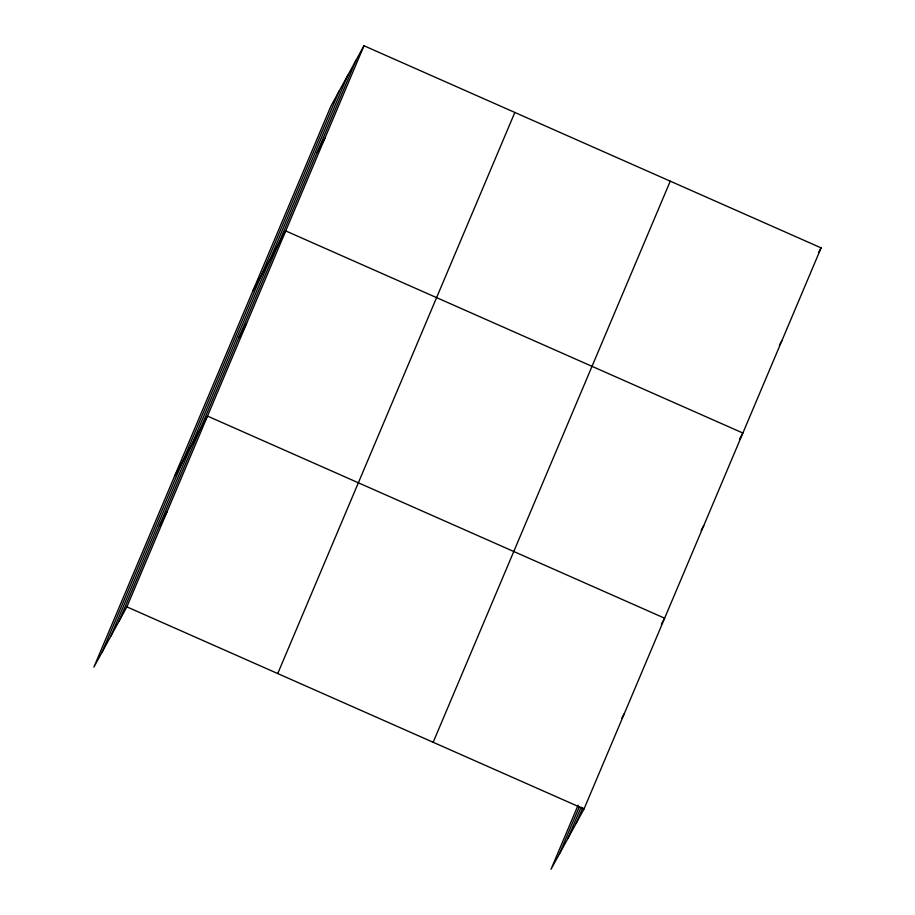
<?xml version="1.0" encoding="UTF-8"?>
<svg xmlns="http://www.w3.org/2000/svg" width="915" height="915" viewBox="0 0 915 915"><rect width="100%" height="100%" fill="white"/><g stroke="black" fill="none" stroke-linecap="round" stroke-linejoin="round"><path stroke-width="1.37" d="M102.183 651.983L339.271 90.871M110.726 636.383L347.814 75.259M119.019 621.228L356.107 60.116M363.976 45.75L330.978 106.014L93.89 667.126L126.876 606.862L363.976 45.75L821.11 247.874L584.022 808.986L551.024 869.25L578.074 805.223M277.737 673.566L514.836 112.453M433.161 742.282L670.26 181.17M559.317 854.107L579.195 807.064M567.86 838.495L581.116 807.133M576.153 823.351L582.775 807.67M316.99 152.702L324.859 138.337M252.734 291.187L285.732 230.923L742.877 433.035L739.595 439.028M238.746 337.864L246.615 323.498M174.502 476.349L207.488 416.085L664.633 618.208L661.351 624.19M159.324 525.839L167.182 511.474M818.49 252.654L821.11 247.874M779.374 345.241L781.993 340.449M701.13 530.414L703.749 525.622M621.708 718.378L624.327 713.597M126.876 606.862L584.022 808.986"/></g></svg>
